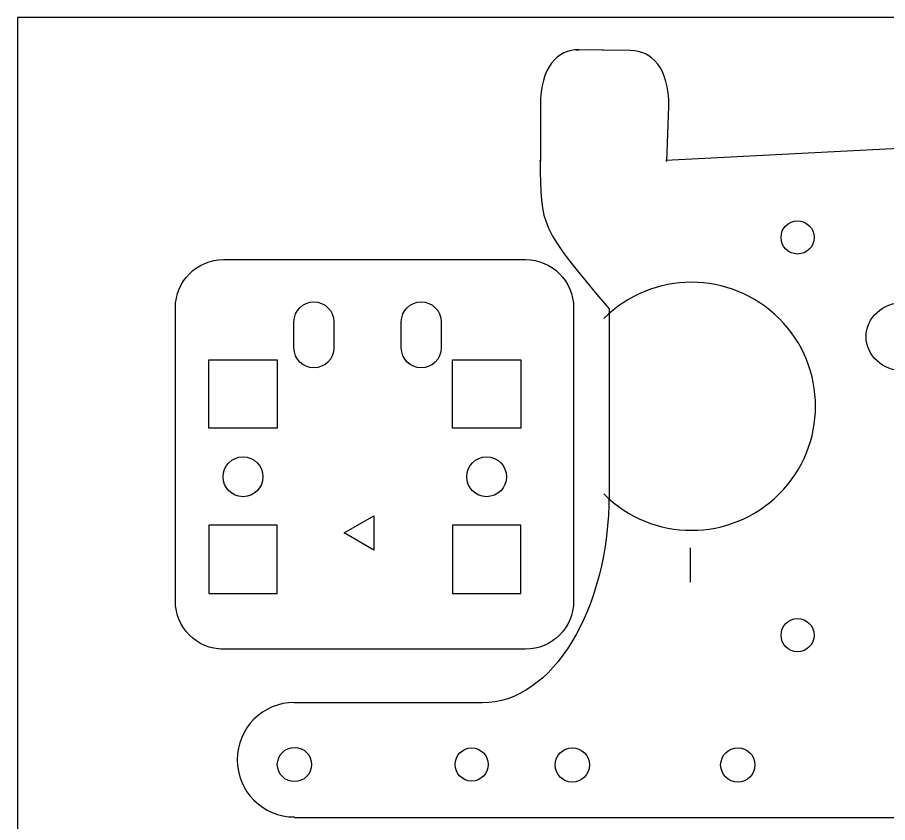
# Model space of a CAD drawing. Extents: x -44 to 254, y 29 to 220.
# Drawn here: x -43.7 to 32.8, y 149.7 to 220.5 of the extents above; entities that cross this region are included whole.
import ezdxf

# ---------------------------------------------------------------- set-up
doc = ezdxf.new("R2010")
doc.units = 0
doc.header["$MEASUREMENT"] = 0
doc.layers.add('LAYER_1', color=160, linetype='Continuous')

msp = doc.modelspace()

# ---------------------------------------------------------------- linework, layer by layer
at = {"layer": 'LAYER_1', "color": 1}
msp.add_line((15.422, 173.806), (15.422, 170.778), dxfattribs=at)
at = {"layer": 'LAYER_1', "color": 7}
msp.add_lwpolyline([(-43.707, 75.466), (164.747, 75.466), (164.747, 220.451), (-43.707, 220.451)], close=True, dxfattribs=at)
at = {"layer": 'LAYER_1', "color": 1}
for points in [[(-26.879, 184.329), (-26.879, 190.329), (-20.879, 190.329), (-20.879, 184.329)], [(-5.467, 184.329), (-5.467, 190.329), (0.533, 190.329), (0.533, 184.329)], [(-26.879, 175.79), (-26.879, 169.79), (-20.879, 169.79), (-20.879, 175.79)], [(-5.467, 175.79), (-5.467, 169.79), (0.533, 169.79), (0.533, 175.79)]]:
    msp.add_lwpolyline(points, close=True, dxfattribs=at)
msp.add_lwpolyline([(-12.372, 176.63), (-12.372, 173.615), (-14.982, 175.122), (-12.372, 176.63)], dxfattribs=at)
at = {"layer": 'LAYER_1', "color": 7}
msp.add_lwpolyline([(0.942, 164.897), (-11.475, 164.897), (-12.533, 164.897), (-25.842, 164.897)], dxfattribs=at)
at = {"layer": 'LAYER_1', "color": 1}
for centre, radius in [((24.864, 201.104), 1.457), ((-23.879, 180.06), 1.75), ((-2.467, 180.06), 1.75), ((24.864, 166.134), 1.457), ((-19.356, 154.759), 1.507), ((-3.782, 154.759), 1.457), ((5.06, 154.725), 1.507), ((19.609, 154.725), 1.507)]:
    msp.add_circle(centre, radius, dxfattribs=at)
at = {"layer": 'LAYER_1', "color": 7}
for points, knots in [([(65.045, 210.522), (65.045, 210.522), (13.279, 207.878), (13.279, 207.878), (13.279, 207.878), (13.358, 207.812), (13.358, 207.812), (13.358, 207.812), (13.557, 212.63), (13.557, 212.63), (13.557, 216.027), (12.044, 217.526), (10.174, 217.526), (10.174, 217.526), (7.799, 217.561), (7.799, 217.561), (7.799, 217.561), (7.675, 217.573), (7.675, 217.573), (7.675, 217.573), (5.39, 217.605), (5.39, 217.605), (5.39, 217.605), (5.638, 217.61), (5.638, 217.61), (3.768, 217.61), (2.254, 216.111), (2.254, 212.714), (2.254, 212.714), (2.254, 207.811), (2.254, 207.811), (2.254, 207.811), (2.251, 207.902), (2.251, 207.902), (2.251, 202.018), (2.251, 202.018), (8.295, 194.82), (8.295, 194.82), (8.295, 178.537), (8.295, 178.537), (8.295, 168.389), (3.307, 160.176), (-2.857, 160.176), (-2.857, 160.176), (-2.854, 160.176), (-2.854, 160.176), (-2.854, 160.176), (-19.382, 160.176), (-19.382, 160.176), (-19.382, 160.176), (-19.356, 160.216), (-19.356, 160.216), (-22.136, 160.216), (-24.391, 157.961), (-24.391, 155.181), (-24.391, 152.401), (-22.136, 150.146), (-19.356, 150.146)], [0, 0, 0, 0, 1, 1, 1, 2, 2, 2, 3, 3, 3, 4, 4, 4, 5, 5, 5, 6, 6, 6, 7, 7, 7, 8, 8, 8, 9, 9, 9, 10, 10, 10, 11, 11, 11, 12, 12, 12, 13, 13, 13, 14, 14, 14, 15, 15, 15, 16, 16, 16, 17, 17, 17, 18, 18, 18, 19, 19, 19, 19]), ([(-19.356, 150.107), (-19.356, 150.107), (18.309, 150.107), (18.309, 150.107), (18.309, 150.107), (18.78, 150.107), (18.78, 150.107), (18.78, 150.107), (44.027, 150.107), (44.027, 150.107), (44.027, 150.107), (44.027, 150.084), (44.027, 150.084), (45.941, 150.084), (47.703, 150.808), (48.867, 153.075), (56.955, 165.07), (56.955, 165.07), (46.858, 172.309), (41.638, 176.843), (40.311, 180.085), (40.311, 186.276), (40.311, 196.621), (48.723, 199.84), (57.39, 199.84), (57.39, 199.84), (57.485, 199.838), (57.485, 199.838), (57.485, 199.838), (64.926, 199.965), (64.926, 199.965), (68.256, 199.965), (70.955, 201.157), (70.955, 204.486), (70.955, 207.816), (68.375, 210.522), (65.045, 210.522)], [0, 0, 0, 0, 1, 1, 1, 2, 2, 2, 3, 3, 3, 4, 4, 4, 5, 5, 5, 6, 6, 6, 7, 7, 7, 8, 8, 8, 9, 9, 9, 10, 10, 10, 11, 11, 11, 12, 12, 12, 12]), ([(-25.592, 164.897), (-27.93, 164.897), (-29.825, 166.793), (-29.825, 169.131), (-29.825, 169.131), (-29.825, 194.917), (-29.825, 194.917), (-29.825, 197.255), (-27.93, 199.15), (-25.592, 199.15), (-25.592, 199.15), (0.942, 199.15), (0.942, 199.15), (3.28, 199.15), (5.176, 197.255), (5.176, 194.917), (5.176, 194.917), (5.176, 169.131), (5.176, 169.131), (5.176, 166.793), (3.28, 164.897), (0.942, 164.897)], [0, 0, 0, 0, 1, 1, 1, 2, 2, 2, 3, 3, 3, 4, 4, 4, 5, 5, 5, 6, 6, 6, 7, 7, 7, 7])]:
    msp.add_open_spline(points, degree=3, knots=knots, dxfattribs=at)
at = {"layer": 'LAYER_1', "color": 1}
for points, knots in [([(7.833, 178.548), (12.091, 174.289), (18.992, 174.29), (23.25, 178.548), (27.507, 182.804), (27.507, 189.706), (23.25, 193.964), (18.992, 198.221), (12.09, 198.221), (7.833, 193.964)], [0, 0, 0, 0, 1, 1, 1, 2, 2, 2, 3, 3, 3, 3]), ([(-15.898, 193.691), (-15.898, 194.657), (-16.682, 195.441), (-17.648, 195.441), (-18.615, 195.441), (-19.398, 194.657), (-19.398, 193.691), (-19.398, 193.691), (-19.398, 191.385), (-19.398, 191.385), (-19.398, 190.418), (-18.615, 189.635), (-17.648, 189.635), (-16.682, 189.635), (-15.898, 190.418), (-15.898, 191.385), (-15.898, 191.385), (-15.898, 193.691), (-15.898, 193.691)], [0, 0, 0, 0, 1, 1, 1, 2, 2, 2, 3, 3, 3, 4, 4, 4, 5, 5, 5, 6, 6, 6, 6]), ([(-6.466, 193.691), (-6.466, 194.657), (-7.25, 195.441), (-8.216, 195.441), (-9.183, 195.441), (-9.966, 194.657), (-9.966, 193.691), (-9.966, 193.691), (-9.966, 191.385), (-9.966, 191.385), (-9.966, 190.418), (-9.183, 189.635), (-8.216, 189.635), (-7.25, 189.635), (-6.466, 190.418), (-6.466, 191.385), (-6.466, 191.385), (-6.466, 193.691), (-6.466, 193.691)], [0, 0, 0, 0, 1, 1, 1, 2, 2, 2, 3, 3, 3, 4, 4, 4, 5, 5, 5, 6, 6, 6, 6]), ([(37.356, 195.398), (37.356, 195.398), (34.168, 195.398), (34.168, 195.398), (32.357, 195.398), (30.888, 194.048), (30.888, 192.383), (30.888, 190.719), (32.357, 189.37), (34.168, 189.37), (34.168, 189.37), (37.356, 189.37), (37.356, 189.37), (39.167, 189.37), (40.636, 190.719), (40.636, 192.383), (40.636, 194.048), (39.167, 195.398), (37.356, 195.398)], [0, 0, 0, 0, 1, 1, 1, 2, 2, 2, 3, 3, 3, 4, 4, 4, 5, 5, 5, 6, 6, 6, 6])]:
    msp.add_open_spline(points, degree=3, knots=knots, dxfattribs=at)

doc.saveas('drawing.dxf')
